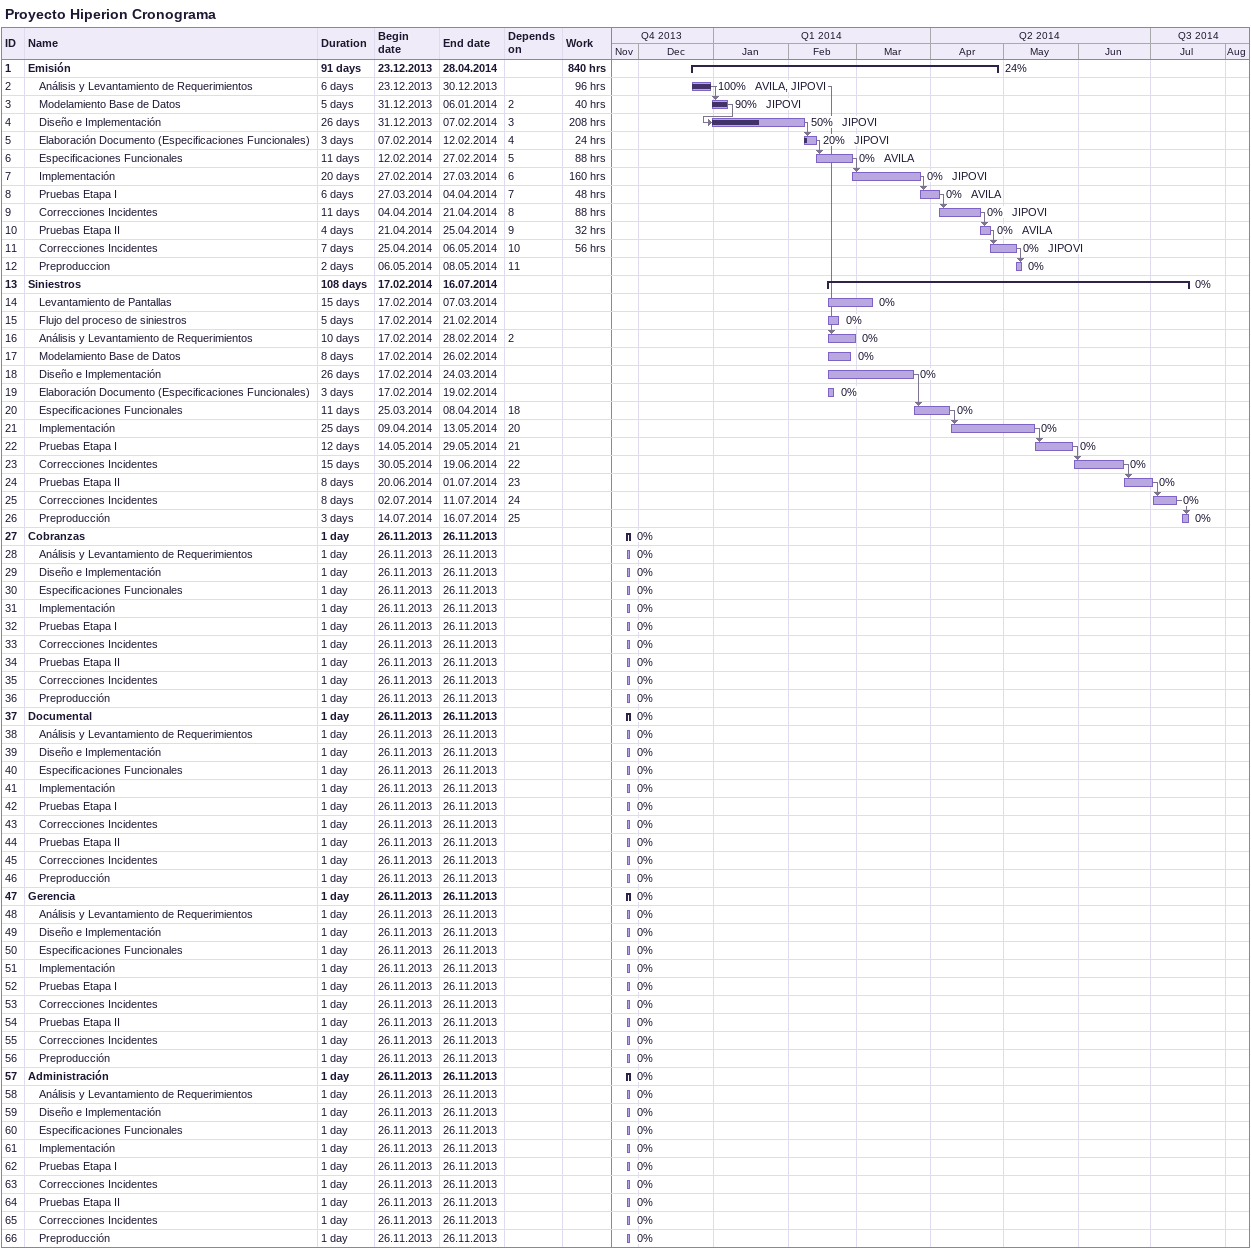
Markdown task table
Proyecto Hiperion Cronograma

| ID | Level | Task | Duration | Start | Finish | Predecessors | Resources | % complete | Work (h) |
|---|---|---|---|---|---|---|---|---|---|
| 1 | 1 | **Emisión** | 91d | 2013-12-23 | 2014-04-28 |  |  | 24 | 840 |
| 2 | 2 | Análisis y Levantamiento de Requerimientos | 6d | 2013-12-23 | 2013-12-30 |  | AVILA, JIPOVI | 100 | 96 |
| 3 | 2 | Modelamiento Base de Datos | 5d | 2013-12-31 | 2014-01-06 | 2 | JIPOVI | 90 | 40 |
| 4 | 2 | Diseño e Implementación | 26d | 2013-12-31 | 2014-02-07 | 3 | JIPOVI | 50 | 208 |
| 5 | 2 | Elaboración Documento (Especificaciones Funcionales) | 3d | 2014-02-07 | 2014-02-12 | 4 | JIPOVI | 20 | 24 |
| 6 | 2 | Especificaciones Funcionales | 11d | 2014-02-12 | 2014-02-27 | 5 | AVILA | 0 | 88 |
| 7 | 2 | Implementación | 20d | 2014-02-27 | 2014-03-27 | 6 | JIPOVI | 0 | 160 |
| 8 | 2 | Pruebas Etapa I | 6d | 2014-03-27 | 2014-04-04 | 7 | AVILA | 0 | 48 |
| 9 | 2 | Correcciones Incidentes | 11d | 2014-04-04 | 2014-04-21 | 8 | JIPOVI | 0 | 88 |
| 10 | 2 | Pruebas Etapa II | 4d | 2014-04-21 | 2014-04-25 | 9 | AVILA | 0 | 32 |
| 11 | 2 | Correcciones Incidentes | 7d | 2014-04-25 | 2014-05-06 | 10 | JIPOVI | 0 | 56 |
| 12 | 2 | Preproduccion | 2d | 2014-05-06 | 2014-05-08 | 11 |  | 0 |  |
| 13 | 1 | **Siniestros** | 108d | 2014-02-17 | 2014-07-16 |  |  | 0 |  |
| 14 | 2 | Levantamiento de Pantallas | 15d | 2014-02-17 | 2014-03-07 |  |  | 0 |  |
| 15 | 2 | Flujo del proceso de siniestros | 5d | 2014-02-17 | 2014-02-21 |  |  | 0 |  |
| 16 | 2 | Análisis y Levantamiento de Requerimientos | 10d | 2014-02-17 | 2014-02-28 | 2 |  | 0 |  |
| 17 | 2 | Modelamiento Base de Datos | 8d | 2014-02-17 | 2014-02-26 |  |  | 0 |  |
| 18 | 2 | Diseño e Implementación | 26d | 2014-02-17 | 2014-03-24 |  |  | 0 |  |
| 19 | 2 | Elaboración Documento (Especificaciones Funcionales) | 3d | 2014-02-17 | 2014-02-19 |  |  | 0 |  |
| 20 | 2 | Especificaciones Funcionales | 11d | 2014-03-25 | 2014-04-08 | 18 |  | 0 |  |
| 21 | 2 | Implementación | 25d | 2014-04-09 | 2014-05-13 | 20 |  | 0 |  |
| 22 | 2 | Pruebas Etapa I | 12d | 2014-05-14 | 2014-05-29 | 21 |  | 0 |  |
| 23 | 2 | Correcciones Incidentes | 15d | 2014-05-30 | 2014-06-19 | 22 |  | 0 |  |
| 24 | 2 | Pruebas Etapa II | 8d | 2014-06-20 | 2014-07-01 | 23 |  | 0 |  |
| 25 | 2 | Correcciones Incidentes | 8d | 2014-07-02 | 2014-07-11 | 24 |  | 0 |  |
| 26 | 2 | Preproducción | 3d | 2014-07-14 | 2014-07-16 | 25 |  | 0 |  |
| 27 | 1 | **Cobranzas** | 1d | 2013-11-26 | 2013-11-26 |  |  | 0 |  |
| 28 | 2 | Análisis y Levantamiento de Requerimientos | 1d | 2013-11-26 | 2013-11-26 |  |  | 0 |  |
| 29 | 2 | Diseño e Implementación | 1d | 2013-11-26 | 2013-11-26 |  |  | 0 |  |
| 30 | 2 | Especificaciones Funcionales | 1d | 2013-11-26 | 2013-11-26 |  |  | 0 |  |
| 31 | 2 | Implementación | 1d | 2013-11-26 | 2013-11-26 |  |  | 0 |  |
| 32 | 2 | Pruebas Etapa I | 1d | 2013-11-26 | 2013-11-26 |  |  | 0 |  |
| 33 | 2 | Correcciones Incidentes | 1d | 2013-11-26 | 2013-11-26 |  |  | 0 |  |
| 34 | 2 | Pruebas Etapa II | 1d | 2013-11-26 | 2013-11-26 |  |  | 0 |  |
| 35 | 2 | Correcciones Incidentes | 1d | 2013-11-26 | 2013-11-26 |  |  | 0 |  |
| 36 | 2 | Preproducción | 1d | 2013-11-26 | 2013-11-26 |  |  | 0 |  |
| 37 | 1 | **Documental** | 1d | 2013-11-26 | 2013-11-26 |  |  | 0 |  |
| 38 | 2 | Análisis y Levantamiento de Requerimientos | 1d | 2013-11-26 | 2013-11-26 |  |  | 0 |  |
| 39 | 2 | Diseño e Implementación | 1d | 2013-11-26 | 2013-11-26 |  |  | 0 |  |
| 40 | 2 | Especificaciones Funcionales | 1d | 2013-11-26 | 2013-11-26 |  |  | 0 |  |
| 41 | 2 | Implementación | 1d | 2013-11-26 | 2013-11-26 |  |  | 0 |  |
| 42 | 2 | Pruebas Etapa I | 1d | 2013-11-26 | 2013-11-26 |  |  | 0 |  |
| 43 | 2 | Correcciones Incidentes | 1d | 2013-11-26 | 2013-11-26 |  |  | 0 |  |
| 44 | 2 | Pruebas Etapa II | 1d | 2013-11-26 | 2013-11-26 |  |  | 0 |  |
| 45 | 2 | Correcciones Incidentes | 1d | 2013-11-26 | 2013-11-26 |  |  | 0 |  |
| 46 | 2 | Preproducción | 1d | 2013-11-26 | 2013-11-26 |  |  | 0 |  |
| 47 | 1 | **Gerencia** | 1d | 2013-11-26 | 2013-11-26 |  |  | 0 |  |
| 48 | 2 | Análisis y Levantamiento de Requerimientos | 1d | 2013-11-26 | 2013-11-26 |  |  | 0 |  |
| 49 | 2 | Diseño e Implementación | 1d | 2013-11-26 | 2013-11-26 |  |  | 0 |  |
| 50 | 2 | Especificaciones Funcionales | 1d | 2013-11-26 | 2013-11-26 |  |  | 0 |  |
| 51 | 2 | Implementación | 1d | 2013-11-26 | 2013-11-26 |  |  | 0 |  |
| 52 | 2 | Pruebas Etapa I | 1d | 2013-11-26 | 2013-11-26 |  |  | 0 |  |
| 53 | 2 | Correcciones Incidentes | 1d | 2013-11-26 | 2013-11-26 |  |  | 0 |  |
| 54 | 2 | Pruebas Etapa II | 1d | 2013-11-26 | 2013-11-26 |  |  | 0 |  |
| 55 | 2 | Correcciones Incidentes | 1d | 2013-11-26 | 2013-11-26 |  |  | 0 |  |
| 56 | 2 | Preproducción | 1d | 2013-11-26 | 2013-11-26 |  |  | 0 |  |
| 57 | 1 | **Administración** | 1d | 2013-11-26 | 2013-11-26 |  |  | 0 |  |
| 58 | 2 | Análisis y Levantamiento de Requerimientos | 1d | 2013-11-26 | 2013-11-26 |  |  | 0 |  |
| 59 | 2 | Diseño e Implementación | 1d | 2013-11-26 | 2013-11-26 |  |  | 0 |  |
| 60 | 2 | Especificaciones Funcionales | 1d | 2013-11-26 | 2013-11-26 |  |  | 0 |  |
| 61 | 2 | Implementación | 1d | 2013-11-26 | 2013-11-26 |  |  | 0 |  |
| 62 | 2 | Pruebas Etapa I | 1d | 2013-11-26 | 2013-11-26 |  |  | 0 |  |
| 63 | 2 | Correcciones Incidentes | 1d | 2013-11-26 | 2013-11-26 |  |  | 0 |  |
| 64 | 2 | Pruebas Etapa II | 1d | 2013-11-26 | 2013-11-26 |  |  | 0 |  |
| 65 | 2 | Correcciones Incidentes | 1d | 2013-11-26 | 2013-11-26 |  |  | 0 |  |
| 66 | 2 | Preproducción | 1d | 2013-11-26 | 2013-11-26 |  |  | 0 |  |
